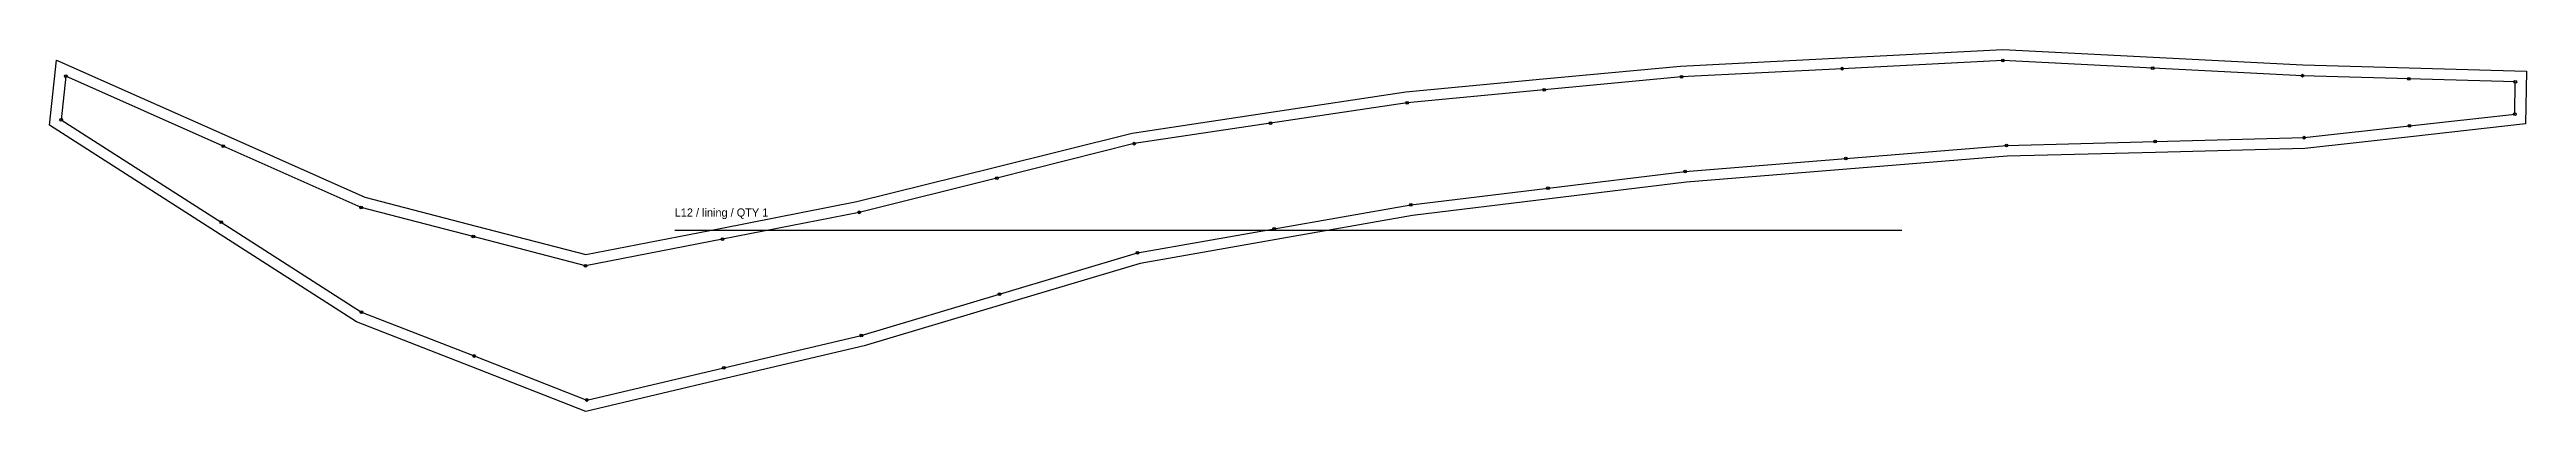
# Model space of a CAD drawing. Header units: millimetres. Extents: x -13 to 2712, y -13 to 385.
import ezdxf

# ---------------------------------------------------------------- set-up
doc = ezdxf.new("R2010")
doc.units = ezdxf.units.MM
for name, color, linetype in [('CUT', 7, 'Continuous'), ('GRAIN', 3, 'Continuous'), ('ID', 7, 'Continuous'), ('NOTCH', 1, 'Continuous'), ('SEW', 5, 'Continuous')]:
    doc.layers.add(name, color=color, linetype=linetype)

msp = doc.modelspace()

# ---------------------------------------------------------------- linework, layer by layer
at = {"layer": 'CUT'}
msp.add_lwpolyline([(-12.7, 302), (-5, 373.7), (183.3, 290), (333.9, 223), (456.4, 191.2), (577.2, 159.8), (725.1, 188.7), (875.4, 218.1), (1026.3, 255.6), (1178.1, 293.5), (1328.6, 316.1), (1479, 338.7), (1630.2, 352.9), (1781.3, 367.1), (1958.3, 376.2), (2135.7, 385.2), (2301.2, 376.8), (2465.9, 368.5), (2582.8, 365.1), (2711.7, 361.5), (2710.7, 303.5), (2584.3, 289.4), (2467.9, 276.4), (2303.8, 272.2), (2140.5, 267.9), (1964.1, 253.7), (1787.7, 239.4), (1637, 221), (1486.4, 202.7), (1336.4, 176.3), (1186.9, 150), (1035.6, 104.9), (883.2, 59.4), (731.9, 23.9), (577.2, -12.5), (449.8, 37.2), (324.8, 86), (169.7, 185.3)], close=True, dxfattribs=at)
at = {"layer": 'GRAIN'}
msp.add_line((674.9, 186.6), (2024.6, 186.6), dxfattribs=at)
at = {"layer": 'NOTCH'}
for centre in [(5.2, 356), (1782.2, 355.2), (1959, 364.2), (2135.7, 373.2), (2300.6, 364.8), (2465.4, 356.5), (2582.5, 353.1), (1480.5, 326.8), (1631.3, 341), (2699.5, 349.8), (0, 308.1), (1330.4, 304.3), (2583, 301.4), (2698.9, 314.3), (178.4, 279), (1180.4, 281.8), (2139.8, 279.9), (2303.4, 284.2), (2467.1, 288.4), (1029.2, 244), (1786.5, 251.3), (1963.2, 265.6), (1635.5, 232.9), (176.2, 195.4), (330, 211.6), (878, 206.3), (1484.6, 214.5), (453.4, 179.6), (727.4, 176.9), (1334.4, 188.1), (576.8, 147.5), (1184.1, 161.7), (1032.1, 116.4), (330.3, 96.7), (880.2, 71), (454.2, 48.4), (729.1, 35.5), (578.1, 0)]:
    msp.add_circle(centre, 1.5, dxfattribs=at)
at = {"layer": 'SEW'}
msp.add_lwpolyline([(0, 308.1), (176.2, 195.4), (330.3, 96.7), (454.2, 48.4), (578.1, 0), (729.1, 35.5), (880.2, 71), (1032.1, 116.4), (1184.1, 161.7), (1334.4, 188.1), (1484.6, 214.5), (1635.5, 232.9), (1786.5, 251.3), (1963.2, 265.6), (2139.8, 279.9), (2303.4, 284.2), (2467.1, 288.4), (2583, 301.4), (2698.9, 314.3), (2699.5, 349.8), (2582.5, 353.1), (2465.4, 356.5), (2300.6, 364.8), (2135.7, 373.2), (1959, 364.2), (1782.2, 355.2), (1631.3, 341), (1480.5, 326.8), (1330.4, 304.3), (1180.4, 281.8), (1029.2, 244), (878, 206.3), (727.4, 176.9), (576.8, 147.5), (453.4, 179.6), (330, 211.6), (178.4, 279), (5.2, 356)], close=True, dxfattribs=at)

# ---------------------------------------------------------------- texts
at = {"layer": 'ID'}
msp.add_text('L12 / lining / QTY 1', height=9, dxfattribs=at).set_placement((674.9, 201.6))

doc.saveas('drawing.dxf')
